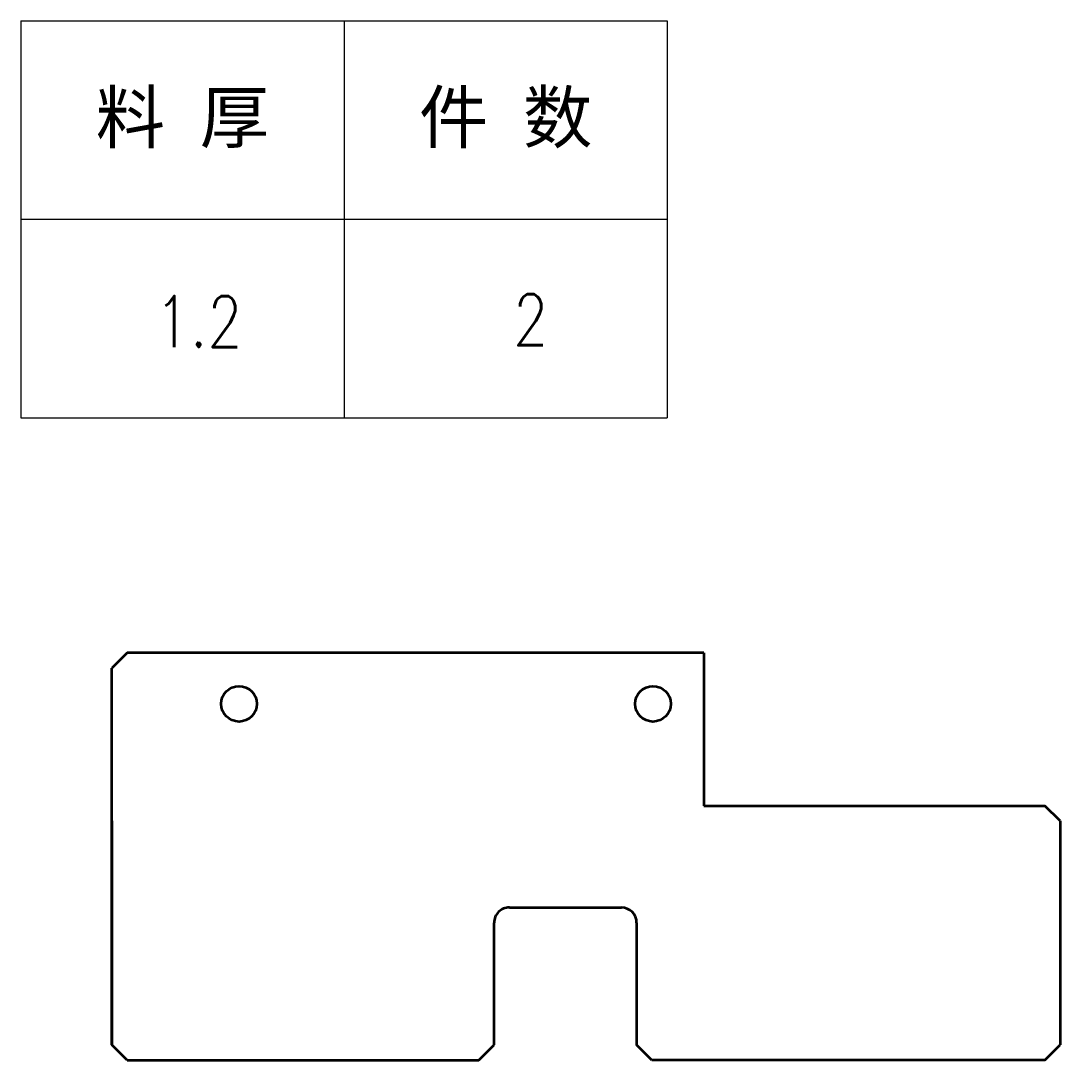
# Model space of a CAD drawing. Header units: millimetres. Extents: x 1333 to 70140, y -42879 to -5704.
# Drawn here: x 69822.3 to 70026.4, y -25824.6 to -25620.4 of the extents above; entities that cross this region are included whole.
import ezdxf
from ezdxf.enums import TextEntityAlignment as Align

# ---------------------------------------------------------------- set-up
doc = ezdxf.new("R2010")
doc.units = ezdxf.units.MM
doc.header["$LTSCALE"] = 0.5
doc.layers.add('标注线', color=3, linetype='Continuous', lineweight=18)
doc.layers.add('粗实线', color=7, linetype='Continuous', lineweight=35)
doc.styles.add('DIM', font='romans.shx', dxfattribs={"width": 0.8, "bigfont": 'bigfont.shx'})
doc.styles.get("Standard").update_dxf_attribs({"font": 'simplex.shx'})

# ---------------------------------------------------------------- blocks, each defined once
blk = doc.blocks.new('*T102')
at = {"color": 0, "linetype": 'ByBlock', "lineweight": -2, "transparency": 16777216}
for p, q in [((0, 0), (127, 0)), ((0, 0), (0, -78)), ((63.5, 0), (63.5, -78)), ((127, 0), (127, -78)), ((0, -39), (127, -39)), ((0, -78), (127, -78))]:
    blk.add_line(p, q, dxfattribs=at)
at = {"color": 0, "transparency": 16777216, "char_height": 10, "width": 60.5, "attachment_point": 5}
for s, insert in [('{\\fSimSun|b0|i0|c134|p2;料 厚}', (31.75, -19.5)), ('{\\fSimSun|b0|i0|c134|p2;件 数}', (95.25, -19.5))]:
    blk.add_mtext(s, dxfattribs=dict(at, insert=insert))
blk = doc.blocks.new('拆图参数')
blk.add_blockref('*T102', (-63.5, 78))
at = {"style": 'DIM', "width": 0.8}
blk.add_attdef('6', text='', height=10, dxfattribs=at).set_placement((-37.13, 18.91), align=Align.MIDDLE_LEFT)
blk.add_attdef('1', text='', height=10, dxfattribs=at).set_placement((36.65, 19.27), align=Align.MIDDLE_CENTER)

msp = doc.modelspace()

# ---------------------------------------------------------------- linework, layer by layer
at = {"layer": '粗实线', "lineweight": 35, "ltscale": 0.106066}
for p, q in [((69843.139, -25744.552), (69840.139, -25747.552)), ((70026.439, -25777.552), (70023.439, -25774.552)), ((69843.139, -25824.552), (69840.139, -25821.552)), ((69912.239, -25824.552), (69915.239, -25821.552)), ((69946.239, -25824.552), (69943.239, -25821.552)), ((70023.439, -25824.552), (70026.439, -25821.552))]:
    msp.add_line(p, q, dxfattribs=at)
at = {"layer": '粗实线', "lineweight": 35}
for p, q in [((69956.439, -25744.552), (69843.139, -25744.552)), ((69956.439, -25744.552), (69956.439, -25774.552)), ((69840.139, -25821.552), (69840.139, -25747.552)), ((69956.439, -25774.552), (70023.439, -25774.552)), ((69840.139, -25777.552), (69840.139, -25821.552)), ((70026.439, -25777.552), (70026.439, -25821.552)), ((69918.239, -25794.552), (69940.239, -25794.552)), ((69915.239, -25821.552), (69915.239, -25797.552)), ((69943.239, -25797.552), (69943.239, -25821.552)), ((69843.139, -25824.552), (69912.239, -25824.552)), ((70023.439, -25824.552), (69946.239, -25824.552))]:
    msp.add_line(p, q, dxfattribs=at)
for centre in [(69865.139, -25754.552), (69946.439, -25754.552)]:
    msp.add_circle(centre, 3.5, dxfattribs=at)
for centre, start, end in [((69918.239, -25797.552), 89.99999, 179.99999), ((69940.239, -25797.552), 359.99999, 89.99999)]:
    msp.add_arc(centre, 3, start, end, dxfattribs=at)

# ---------------------------------------------------------------- block references
at = {"layer": '标注线', "rotation": 359.9999925153885}
msp.add_blockref('拆图参数', (69885.764, -25698.362), dxfattribs=at).add_auto_attribs({'1': '2', '6': '1.2'})

doc.saveas('drawing.dxf')
